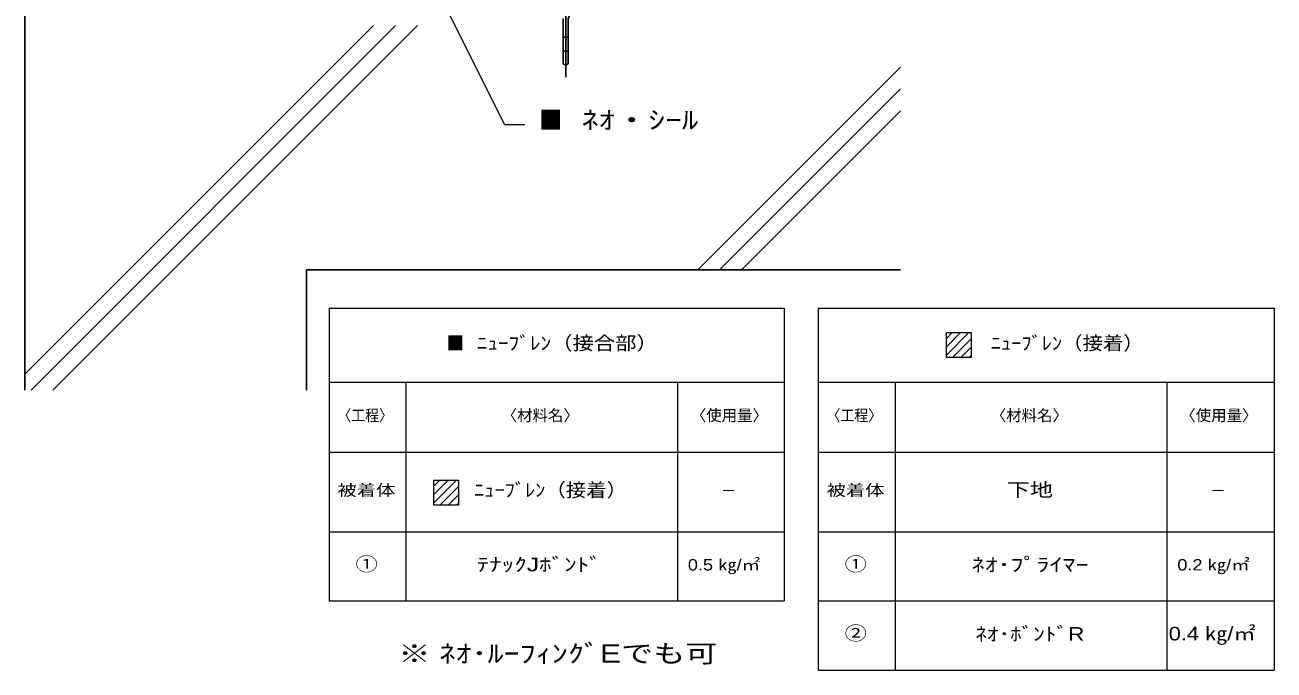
# Model space of a CAD drawing. Units: millimetres, scale not verified. Extents: x -82 to 82, y -91 to 92.
# Drawn here: x -79.6 to 82, y -91 to -7.6 of the extents above; entities that cross this region are included whole.
import ezdxf
from ezdxf.enums import TextEntityAlignment as Align

# ---------------------------------------------------------------- set-up
doc = ezdxf.new("R2010")
doc.units = ezdxf.units.MM
doc.header["$LTSCALE"] = 0.1
doc.layers.add('0-0_Eシート', color=254, linetype='Continuous', lineweight=18)
doc.layers.add('0-1_Z_O-文字', color=254, linetype='Continuous', lineweight=18)
doc.layers.add('0-4_実線', color=134, linetype='Continuous')
doc.layers.add('0-6_金物', color=5, linetype='Continuous')
doc.styles.add('HGPｺﾞｼｯｸM', font='')
doc.styles.get('HGPｺﾞｼｯｸM').set_extended_font_data('HGPｺﾞｼｯｸM')

msp = doc.modelspace()

# ---------------------------------------------------------------- linework, layer by layer
at = {"layer": '0-0_Eシート', "color": 92}
for points in [[(39.6162, -47.3896), (42.8162, -47.3896), (42.8162, -50.5896), (39.6162, -50.5896)], [(-26.7291, -66.4969), (-23.5291, -66.4969), (-23.5291, -69.6969), (-26.7291, -69.6969)]]:
    msp.add_lwpolyline(points, close=True, dxfattribs=at)
at = {"layer": '0-1_Z_O-文字', "color": 134}
for p, q in [((-17.5733, -20.4552), (-24.8182, -5.9342)), ((-17.5733, -20.4552), (-14.9574, -20.4552)), ((-40.2976, -44.2049), (18.6087, -44.2049)), ((-40.2976, -44.2049), (-40.2976, -82.1004)), ((18.6087, -44.2049), (18.6087, -82.1004)), ((23.0073, -44.2049), (82.0134, -44.2049)), ((23.0073, -44.2049), (23.0073, -91.0459)), ((82.0134, -44.2049), (82.0134, -91.0459)), ((-40.2976, -53.8049), (18.6087, -53.8049)), ((23.0073, -53.8049), (82.0134, -53.8049)), ((-40.2976, -62.8633), (18.6087, -62.8633)), ((23.0073, -62.8633), (82.0134, -62.8633)), ((-40.2976, -73.1548), (18.6087, -73.1548)), ((23.0073, -73.1548), (82.0134, -73.1548)), ((-40.2976, -82.1004), (18.6087, -82.1004)), ((23.0073, -82.1004), (82.0134, -82.1004)), ((23.0073, -91.0459), (82.0134, -91.0459))]:
    msp.add_line(p, q, dxfattribs=at)
at = {"layer": '0-1_Z_O-文字'}
for p, q in [((39.6162, -48.1471), (40.3736, -47.3896)), ((39.6162, -49.2247), (41.4512, -47.3896)), ((39.6162, -50.3023), (42.5289, -47.3896)), ((40.4065, -50.5896), (42.8162, -48.1799)), ((41.4841, -50.5896), (42.8162, -49.2576)), ((42.5618, -50.5896), (42.8162, -50.3352)), ((-26.7291, -67.2544), (-25.9717, -66.4969)), ((-26.7291, -68.332), (-24.8941, -66.4969)), ((-26.7291, -69.4096), (-23.8164, -66.4969)), ((-25.9388, -69.6969), (-23.5291, -67.2873)), ((-24.8612, -69.6969), (-23.5291, -68.3649)), ((-23.7836, -69.6969), (-23.5291, -69.4425))]:
    msp.add_line(p, q, dxfattribs=at)
at = {"layer": '0-1_Z_O-文字', "color": 1}
for p, q in [((-30.3446, -53.8049), (-30.3446, -82.1004)), ((4.8165, -53.8049), (4.8165, -82.1004)), ((32.9603, -53.8049), (32.9603, -91.0459)), ((68.1214, -53.8049), (68.1214, -91.0459))]:
    msp.add_line(p, q, dxfattribs=at)
at = {"layer": '0-4_実線'}
for p, q in [((-79.6478, -54.8171), (-79.6478, 25.5045)), ((-79.6478, -52.7824), (-34.5218, -7.6563)), ((-78.8542, -54.8171), (-31.6933, -7.6563)), ((-76.0257, -54.8171), (-28.8649, -7.6563)), ((7.4173, -39.2563), (33.6602, -13.0134)), ((10.2458, -39.2563), (33.6602, -15.8418)), ((13.0742, -39.2563), (33.6602, -18.6703))]:
    msp.add_line(p, q, dxfattribs=at)
msp.add_lwpolyline([(33.6602, -39.2563), (-43.214, -39.2563), (-43.214, -54.8171)], dxfattribs=at)
at = {"layer": '0-6_金物', "color": 4}
for p, q in [((-9.6663, -14.3183), (-9.6663, -5.5399)), ((-9.9963, -6.7563), (-9.9963, -12.5981)), ((-9.9963, -9.1563), (-9.3363, -9.1563)), ((-9.9963, -10.9563), (-9.3363, -10.9563)), ((-9.6663, -12.7563), (-9.9963, -12.5981)), ((-9.6663, -12.7563), (-9.3363, -12.5981))]:
    msp.add_line(p, q, dxfattribs=at)
msp.add_lwpolyline([(-9.1863, -6.4563), (-9.3363, -6.7563), (-9.3363, -12.5981)], dxfattribs=at)

# ---------------------------------------------------------------- texts
at = {"layer": '0-1_Z_O-文字', "color": 30, "style": 'HGPｺﾞｼｯｸM', "width": 0.95}
msp.add_text('■', height=2.346, dxfattribs=at).set_placement((-13.1422, -21.7495), align=Align.BOTTOM_LEFT)
at = {"layer": '0-1_Z_O-文字', "color": 134, "style": 'HGPｺﾞｼｯｸM'}
for s, height, width, p in [('ﾈｵ・ｼｰﾙ', 2.346, 1.35, (-7.6031, -21.7495)), (' ﾆｭｰﾌﾞﾚﾝ（接合部）', 1.76, 1.15, (-21.9551, -50.1501)), ('\u3000\u3000ﾆｭｰﾌﾞﾚﾝ（接着）', 1.76, 1.1, (40.0657, -50.1501)), ('〈工程〉', 1.466, 0.9, (-39.2145, -59.2681)), ('〈工程〉', 1.466, 0.9, (24.0904, -59.2681)), ('被着体', 1.466, 1.25, (-39.2043, -68.9431)), ('\u3000ﾆｭｰﾌﾞﾚﾝ（接着）', 1.76, 1.1, (-24.1732, -69.1542)), ('被着体', 1.466, 1.25, (24.1005, -68.9431)), ('下地', 1.76, 1.25, (47.4098, -69.1238)), ('①', 1.76, 1.2, (-36.8683, -78.7484)), ('ﾃﾅｯｸJﾎﾞﾝﾄﾞ', 1.76, 1.35, (-21.1823, -78.7971)), ('0.5 ㎏/㎡', 1.466, 1.2, (6.139, -78.6022)), ('①', 1.76, 1.2, (26.4366, -78.7484)), ('ﾈｵ･ﾌﾟﾗｲﾏｰ', 1.76, 1.4, (42.8657, -78.8215)), ('0.2 ㎏/㎡', 1.466, 1.2, (69.4938, -78.6022)), ('②', 1.76, 1.2, (26.4366, -87.694)), ('ﾈｵ･ﾎﾞﾝﾄﾞR', 1.76, 1.25, (43.3469, -87.7853)), ('0.4 ㎏/㎡', 1.76, 1.2, (68.3791, -87.7427)), ('※ ﾈｵ･ﾙｰﾌｨﾝｸﾞEでも可', 2.346, 1.3, (-31.3224, -90.7888))]:
    msp.add_text(s, height=height, dxfattribs=dict(at, width=width)).set_placement(p, align=Align.BOTTOM_LEFT)
at = {"layer": '0-1_Z_O-文字', "color": 3, "style": 'HGPｺﾞｼｯｸM', "width": 0.95}
msp.add_text('■', height=1.76, dxfattribs=at).set_placement((-25.0739, -50.1501), align=Align.BOTTOM_LEFT)
at = {"layer": '0-1_Z_O-文字', "color": 134, "style": 'HGPｺﾞｼｯｸM'}
for s, p in [('〈材料名〉', (-17.957, -59.2681)), ('〈使用量〉', (6.5197, -59.2681)), ('〈材料名〉', (45.3479, -59.2681)), ('〈使用量〉', (69.8745, -59.2681)), ('－', (10.4182, -69.0091)), ('－', (73.773, -69.0091))]:
    msp.add_text(s, height=1.466, dxfattribs=at).set_placement(p, align=Align.BOTTOM_LEFT)

doc.saveas('drawing.dxf')
